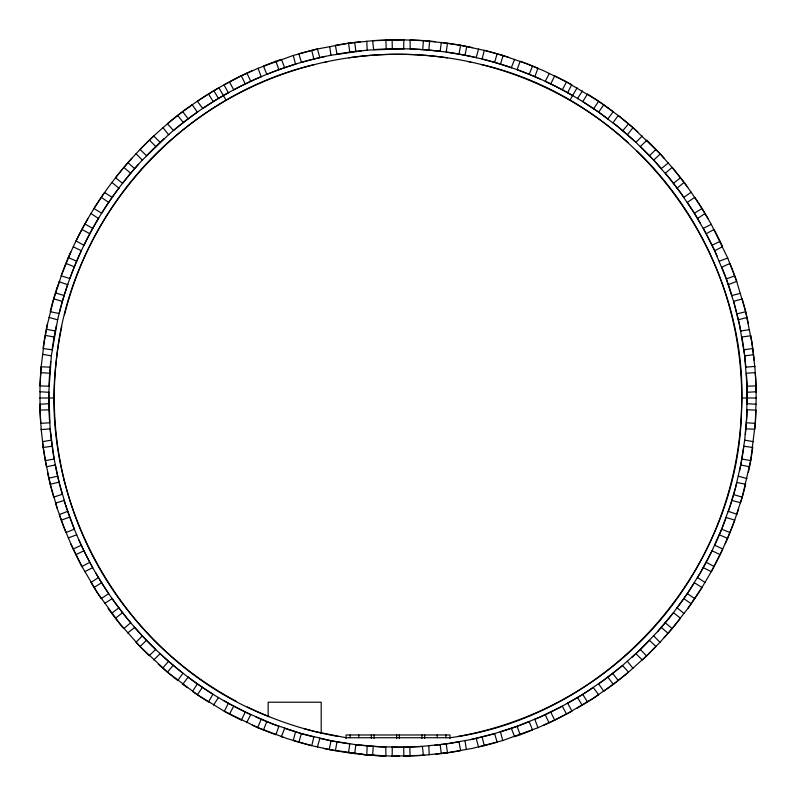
<?xml version="1.0" encoding="UTF-8"?>
<svg xmlns="http://www.w3.org/2000/svg" width="796" height="796" viewBox="0 0 796 796"><rect width="100%" height="100%" fill="white"/><g stroke="black" fill="none" stroke-linecap="round" stroke-linejoin="round"><path stroke-width="1.19" d="M51.362 355.434L48.805 392.289L50.118 428.825L41.203 429.611L40.019 410.497L40.019 385.503L41.163 366.777L44.208 341.962L47.631 323.524L53.68 299.266L61.401 275.486L68.804 256.819M241.337 720.121L245.248 712.062L272.839 724.052L301.734 733.713L331.365 740.827L355.822 744.688L379.722 746.767L404.099 747.195L422.358 746.389L446.606 743.842L470.615 739.613L494.266 733.713L517.45 726.181L540.046 717.047L561.956 706.36L583.07 694.172L603.278 680.54L622.492 665.536L640.611 649.228L657.536 631.686L673.207 613.019L687.535 593.299L700.45 572.622L711.903 551.101L721.813 528.833L730.151 505.918L735.345 488.396L740.827 464.635L744.688 440.178L746.767 416.278L747.036 385.811L744.638 355.434L739.613 325.385L733.604 301.366L742.21 298.888M712.062 550.752L720.121 554.663L727.723 537.957L734.599 520.514L742.32 496.734L750.757 460.197L755.324 422.984L756.2 398L755.712 379.254L754.797 366.389L745.882 367.175M48.815 391.901L48.755 398A349.225 349.225 0 0 0 49.641 422.368M747.185 404.099L747.245 398A349.225 349.225 0 0 0 746.389 373.642M39.86 391.751L48.805 392.289M54.128 459.023L45.312 460.595L50.437 484.655L57.332 508.694L63.59 526.365L70.764 543.698L81.729 566.165L97.59 593.09L119.629 623.427L140.335 646.83L167.757 672.401L197.697 694.958L224.343 711.286L258.043 727.723L287.306 738.668L311.345 745.563L329.653 749.623L366.777 754.837L392.149 756.15L392.289 747.195M577.866 98.644C525.539 67.113 464.804 49.73 403.711 48.805L403.851 39.85L422.984 40.676L447.461 43.233L446.218 52.108M756.14 404.249L747.195 403.711M269.237 716.708C129.818 662.879 38.218 510.435 56.148 362.071C69.033 221.746 177.19 97.022 314.37 64.605M481.152 64.476C635.019 99.908 749.852 252.342 741.524 410C738.897 570.573 609.199 716.509 449.969 737.733L346.031 737.733L314.848 731.524M385.901 755.991L385.811 747.036A349.225 349.225 0 0 1 361.513 745.315M410.099 40.009L410.189 48.964A349.225 349.225 0 0 1 434.517 50.685M372.618 755.295L373.254 746.359M422.746 49.641L423.382 40.705M385.503 755.981A357.513 357.513 0 0 1 366.777 754.837L367.175 745.872M428.825 50.128L429.611 41.203M41.163 366.777L50.128 367.175M42.477 354.349L51.312 355.822L57.71 319.435M355.822 744.688L354.737 753.573L350.21 752.986M440.178 51.312L441.263 42.427L460.197 45.243L484.655 50.437L502.724 55.451L526.365 63.59L543.698 70.764L566.165 81.729L598.303 101.042L618.532 115.738L632.999 127.659L659.974 153.708L672.401 167.757L684.868 183.508M753.523 441.651L744.688 440.178M348.539 752.767L349.782 743.892M335.405 750.688L336.977 741.872M459.023 54.128L460.595 45.312M329.265 749.534L330.977 740.748M465.023 55.252L466.735 46.467M48.984 317.425L57.62 319.813C71.232 260.252 100.853 204.453 142.584 159.817M319.813 738.38L317.425 747.016M476.187 57.62L478.575 48.984M747.016 478.575L738.38 476.187M59.133 313.515L50.347 311.733M311.733 745.653L313.883 736.957M482.117 59.043L484.267 50.347M298.888 742.21L301.366 733.604M494.634 62.396L497.112 53.79M295.525 731.862L293.276 740.549A356.509 356.509 0 0 0 311.345 745.563M500.475 64.138L503.102 55.571M57.332 287.306L59.312 281.386M65.849 290.082L67.789 284.301M728.211 511.699L730.151 505.918A349.225 349.225 0 0 0 736.867 482.485L745.653 484.267M736.678 514.614L738.668 508.694M284.67 728.34L281.386 736.678M511.33 67.66L514.614 59.322M69.819 278.55L61.272 275.864M275.864 734.728L278.918 726.31M517.082 69.69L520.136 61.272M263.446 729.962L266.809 721.664M529.191 74.336L532.554 66.038M257.675 727.564L261.188 719.325M534.812 76.675L537.957 68.277A357.076 357.076 0 0 0 520.514 61.401M68.277 258.043C99.808 183.209 157.737 119.937 229.487 81.918L233.696 89.819M725.236 543.698L727.723 537.957A356.956 356.956 0 0 0 734.599 520.514M69.909 254.292L70.764 252.302M81.481 250.402L78.953 255.954A349.225 349.225 0 0 0 69.849 278.56M714.519 545.598L717.047 540.046A349.225 349.225 0 0 0 726.181 517.45L734.728 520.136M73.282 246.79L81.311 250.76M250.76 714.689L246.621 722.639M562.304 706.181L566.513 714.082L593.09 698.41L613.567 684.072L628.243 672.401L646.83 655.665L659.974 642.292L672.401 628.243L687.794 608.542L701.773 587.816L711.286 571.657L722.808 549.021L714.689 545.24M554.663 75.879L550.752 83.938L545.24 81.311L549.379 73.361M229.487 714.082L233.696 706.181M562.304 89.819L566.513 81.918M76.525 534.454C106.485 605.537 160.842 665.953 228.343 703.266L224.343 711.286A357.076 357.076 0 0 0 240.979 719.952M567.657 92.734L571.657 84.714A356.479 356.479 0 0 0 555.021 76.048M83.938 245.248L76.048 240.979A357.633 357.633 0 0 1 84.714 224.343L87.789 218.9M569.866 100.316L577.1 87.789M98.644 218.134L95.55 223.377A349.225 349.225 0 0 0 84.127 244.909M697.356 577.866L700.45 572.622A349.225 349.225 0 0 0 711.903 551.091M90.963 213.517L98.445 218.462M705.037 582.483L697.555 577.538M218.462 697.555L213.517 705.037M208.522 701.982L212.93 694.172A349.225 349.225 0 0 1 192.741 680.53M587.478 94.018L582.742 101.619L598.323 111.918L617.786 126.584L635.895 142.315L653.426 159.817L669.416 178.214L680.55 192.722L694.172 212.93L706.181 233.696L714.082 229.487M197.368 694.739L202.383 687.316M593.617 108.684L598.632 101.261M197.368 683.854L192.542 691.416A356.638 356.638 0 0 0 208.184 701.773M598.632 112.146L603.776 104.813M115.46 192.722L119.082 187.826M676.918 608.174L680.54 603.278M111.928 182.433L118.853 188.135M182.752 684.311L188.135 677.147M607.865 118.853L613.248 111.689M684.072 613.567L677.147 607.865M177.787 680.51L182.981 673.207A349.225 349.225 0 0 1 164.334 657.526L159.817 653.417M618.213 115.49L613.019 122.793A349.225 349.225 0 0 1 631.696 138.474L636.183 142.584M167.449 672.142L173.22 665.287M622.78 130.713L628.551 123.858M162.702 668.073L168.583 661.317M627.417 134.683L632.999 127.659A357.086 357.086 0 0 0 618.532 115.738M136.026 153.708L142.315 160.105L168.881 134.424M160.105 653.685L153.708 659.974M635.895 142.315L642.292 136.026M659.974 642.292L653.685 635.895M155.678 649.496L149.17 655.665A356.956 356.956 0 0 1 136.026 642.292L142.315 635.895M640.322 146.504L646.83 140.335M140.056 646.541L146.504 640.322M649.496 155.678L655.944 149.459M653.685 160.105L660.242 154.006M163.001 127.668L168.583 134.683C214.612 94.495 271.366 66.755 331.365 55.183M134.683 627.417L127.668 632.999M661.317 168.583L668.332 163.001M632.999 668.332L627.417 661.317M123.858 628.551L130.713 622.78M665.287 173.22L672.142 167.449M115.49 618.213L122.554 612.711M673.446 183.289L680.51 177.787M111.699 613.248L118.853 607.865M677.147 188.135L684.072 182.433M187.458 108.206L192.542 104.584M192.722 115.46L197.687 111.918M598.313 684.082L603.278 680.54A349.225 349.225 0 0 0 622.502 665.526L628.551 672.142M603.458 691.416L608.542 687.794A358.598 358.598 0 0 0 628.243 672.401M112.136 598.632L104.584 603.458M683.863 197.368L691.187 192.224L701.773 208.184L711.286 224.343L727.723 258.043L736.688 281.386L745.563 311.345L751.792 341.962L754.837 366.777M101.261 598.632L108.684 593.617M687.316 202.383L694.739 197.368M94.018 587.478L101.619 582.742M694.381 213.258L701.982 208.522M98.445 577.538L90.963 582.483A356.509 356.509 0 0 0 101.042 598.303M697.555 218.462L705.037 213.517M197.697 101.042A357.076 357.076 0 0 1 213.517 90.963L218.9 87.789L226.134 100.316M577.1 708.211L582.483 705.037A356.956 356.956 0 0 0 598.303 694.958M228.691 92.545L223.377 95.55A349.225 349.225 0 0 0 202.731 108.475L197.368 101.261M567.309 703.455L572.622 700.45A349.225 349.225 0 0 0 593.299 687.525L598.632 694.739M703.266 228.343L711.286 224.343M392.149 756.15L422.984 755.324L447.85 752.717L472.476 748.369L502.724 740.549L537.957 727.723L555.021 719.952L572.006 711.097L567.657 703.266M81.918 566.513L89.819 562.304L92.734 567.657L84.714 571.657M75.879 554.663L83.938 550.752M712.062 245.248L720.121 241.337M73.202 549.021L81.321 545.24M740.817 331.365L739.613 325.385A349.225 349.225 0 0 0 733.713 301.744L726.181 278.55L714.679 250.76L722.639 246.621A356.499 356.499 0 0 0 714.271 229.835M228.343 92.734L223.994 84.903L240.979 76.048L258.043 68.277L293.276 55.451L317.425 48.984L348.15 43.282L373.016 40.676L403.851 39.85M261.546 76.525L255.954 78.953A349.225 349.225 0 0 0 234.064 89.649M534.454 719.475L540.046 717.047A349.225 349.225 0 0 0 561.966 706.351M258.043 68.277L261.188 76.675M537.957 727.723L534.812 719.325M719.325 261.188L727.723 258.043M66.038 532.554L74.336 529.191L65.849 505.918L59.133 482.485L54.058 458.645L50.118 428.825M729.962 263.446L721.813 267.167A349.225 349.225 0 0 1 730.151 290.082L731.982 295.893M61.272 520.136L69.69 517.082M726.31 278.918L734.728 275.864M67.66 511.33L59.312 514.614A356.469 356.469 0 0 0 65.879 532.186M728.34 284.67L736.688 281.386A357.076 357.076 0 0 0 730.121 263.814M290.082 65.849L295.893 64.018M500.107 731.982L505.918 730.151M293.276 55.451L295.525 64.128M55.571 503.102L64.128 500.475M731.872 295.525L740.549 293.276M502.724 740.549L500.475 731.872M53.79 497.112L62.287 494.266A349.225 349.225 0 0 1 56.416 470.615M50.347 484.267L59.043 482.117M736.957 313.883L745.653 311.733M325.196 62.088L327.882 61.511M48.894 478.187L57.62 476.187M738.38 319.813L747.016 317.425A356.479 356.479 0 0 0 742.32 299.266M329.653 46.387L330.977 55.252L367.563 50.088M55.252 465.023L46.457 466.735L43.282 447.85L41.163 429.223M740.748 330.977L749.613 329.653M466.347 749.613L465.023 740.748M741.872 336.977L750.757 335.803M348.797 57.829C381.374 53.113 414.626 53.113 447.203 57.829M43.233 447.461L52.108 446.218M743.892 349.782L752.767 348.539M445.79 752.986L441.263 753.573L440.178 744.688M51.312 440.178L42.467 441.651A356.469 356.469 0 0 0 45.243 460.197M744.688 355.822L753.573 354.737M366.777 41.163L367.175 50.118L403.711 48.805M429.223 754.837L428.825 745.882M421.92 755.394L424.676 755.195M40.705 423.382L49.641 422.746M746.359 373.254L755.295 372.618M40.009 410.099L48.954 409.801M747.046 386.199L755.991 385.901M403.711 747.195L403.851 756.15L410.497 755.981M48.805 403.711L39.85 404.249A356.588 356.588 0 0 0 40.676 422.984M747.195 392.289L756.15 391.751M39.8 398L54.267 398M741.733 398L756.2 398M396.627 756.19L399.373 756.19M404.249 39.86L398 39.8A358.578 358.578 0 0 0 373.016 40.676M404.099 48.815L398 48.755A349.225 349.225 0 0 0 373.652 49.621L372.618 40.705M391.901 747.185L398 747.245A349.225 349.225 0 0 0 422.377 746.379L423.382 755.295M391.751 756.14L398 756.2M40.009 385.901L48.954 386.199M747.046 409.801L755.991 410.099M40.705 372.618L49.641 373.254M746.359 422.746L755.295 423.382M371.324 755.195L374.08 755.394M745.872 428.825L754.837 429.223A357.086 357.086 0 0 0 755.981 410.497M366.389 754.797L360.558 754.24A358.349 358.349 0 0 1 323.504 748.379M434.507 50.665L440.566 51.362M355.434 744.638L361.493 745.335M43.233 348.539L52.108 349.782M743.892 446.218L752.767 447.461M45.312 335.405L54.128 336.977M741.872 459.023L750.688 460.595M468.118 61.511L470.804 62.088M46.467 329.265L55.252 330.977M740.748 465.023L749.534 466.735M470.615 56.387L476.565 57.71M319.435 738.29L325.385 739.613A349.225 349.225 0 0 0 349.414 743.832M303.724 728.549L314.37 731.395M53.79 298.888L62.396 301.366M733.604 494.634L742.21 497.112M55.571 292.898L64.138 295.525M731.862 500.475L740.549 502.724A356.479 356.479 0 0 0 745.563 484.655M505.918 65.849L511.699 67.789M284.301 728.211L290.082 730.151M281.048 736.559L282.958 737.215M59.193 281.754L67.66 284.67M728.34 511.33L736.807 514.246M66.038 263.446L74.336 266.809M721.664 529.191L729.962 532.554M68.436 257.675L76.675 261.188M719.325 534.812L727.564 538.325M228.343 703.266L250.402 714.519M81.918 229.487L89.819 233.696M706.181 562.304L714.082 566.513M84.913 223.994L92.734 228.343M703.266 567.657L711.286 571.657A356.469 356.469 0 0 0 719.952 555.021M582.483 90.963L577.538 98.445L583.07 101.828A349.225 349.225 0 0 1 603.288 115.47L608.174 119.082M94.018 208.522L101.619 213.258M694.381 582.742L701.982 587.478M101.261 197.368L108.684 202.383M687.316 593.617L694.739 598.632M112.146 197.368L104.584 192.542A356.499 356.499 0 0 0 94.227 208.184M683.854 598.632L691.187 603.776M608.542 108.206L613.567 111.928M187.826 676.918L192.722 680.54M182.433 684.072L187.458 687.794M115.49 177.787L122.554 183.289M673.446 612.711L680.51 618.213M123.858 167.449L130.713 173.22M665.287 622.78L672.142 628.551M127.927 162.702L134.683 168.583M661.317 627.417L668.073 633.298M176.016 660.411L177.05 661.317M633.298 127.927L637.686 131.808M140.056 149.459L146.504 155.678M649.496 640.322L655.944 646.541M149.459 140.056L155.678 146.504M640.322 649.496L646.541 655.944M160.105 142.315L153.708 136.026A356.479 356.479 0 0 0 140.335 149.17M635.895 653.685L642.292 659.974A356.588 356.588 0 0 0 655.665 646.83M661.575 168.881L657.536 164.314A349.225 349.225 0 0 0 640.611 146.782M134.424 627.119L138.464 631.686A349.225 349.225 0 0 0 155.419 649.218M167.449 123.858L173.508 130.464A349.225 349.225 0 0 1 192.741 115.47M177.787 115.49L183.289 122.554M612.711 673.446L618.213 680.51M182.752 111.699L188.135 118.853M607.865 677.147L613.248 684.301M684.301 182.752L691.416 192.542M680.55 192.722L684.082 197.687M111.918 598.313L115.46 603.278M192.224 104.813L197.368 112.136M598.632 683.863L603.776 691.187M208.522 94.018L213.258 101.619M582.742 694.381L587.478 701.982M213.855 90.764L218.462 98.445M577.538 697.555L582.145 705.236M703.455 228.681L714.679 250.76M241.337 75.879L245.248 83.938M550.752 712.062L554.663 720.121M246.979 73.202L250.76 81.321M545.24 714.679L549.021 722.798M68.277 537.957L76.675 534.812L74.187 528.833M263.446 66.038L266.809 74.336M529.191 721.664L532.554 729.962M275.864 61.272L278.918 69.69M517.082 726.31L520.136 734.728M284.67 67.66L281.386 59.312A356.479 356.479 0 0 0 263.814 65.879M511.33 728.34L514.614 736.688A356.966 356.966 0 0 0 532.186 730.121M64.018 500.107L65.849 505.918M55.451 502.724L57.332 508.694M298.888 53.79L301.366 62.396M494.634 733.604L497.112 742.21M311.733 50.347L313.883 59.043M482.117 736.957L484.267 745.653M319.813 57.62L317.425 48.984A356.628 356.628 0 0 0 299.266 53.68M476.187 738.38L478.575 747.016A356.499 356.499 0 0 0 496.734 742.32M64.168 479.819L64.476 481.152M747.106 317.813L748.369 323.524M55.183 464.635L56.387 470.615M335.405 45.312L336.977 54.128M459.023 741.872L460.595 750.688M348.539 43.233L349.782 52.108M446.218 743.892L447.461 752.767M354.737 42.427L355.822 51.312M745.335 361.493L745.912 367.563M50.088 428.437L50.665 434.507M385.901 40.009L386.199 48.954M409.801 747.046L410.099 755.991M392.149 39.85L392.289 48.805M449.969 738.529L449.969 734.977L346.031 734.977L346.031 738.529M445.84 734.977L445.84 737.733M437.233 734.977L437.233 737.733M424.676 734.977L424.676 738.419M421.92 734.977L421.92 738.419M399.373 734.977L399.373 738.598M396.627 734.977L396.627 738.598M374.08 734.977L374.08 738.419M371.324 734.977L371.324 738.419M358.767 734.977L358.767 737.733M350.16 734.977L350.16 737.733M321.196 733.673L321.196 702.211L268.152 702.211L268.152 716.569M747.036 410.189A349.225 349.225 0 0 1 745.335 434.507M743.842 446.606A349.225 349.225 0 0 1 739.613 470.615M694.182 583.06A349.225 349.225 0 0 1 680.55 603.268M673.217 613.01A349.225 349.225 0 0 1 657.546 631.686M649.228 640.601A349.225 349.225 0 0 1 631.696 657.526M528.842 721.803A349.225 349.225 0 0 1 505.938 730.141M494.276 733.703A349.225 349.225 0 0 1 470.625 739.603M458.655 741.922A349.225 349.225 0 0 1 434.517 745.315M313.534 736.857A349.225 349.225 0 0 1 290.102 730.141M278.57 726.171A349.225 349.225 0 0 1 255.974 717.037M244.929 711.883A349.225 349.225 0 0 1 223.397 700.44M130.494 622.482A349.225 349.225 0 0 1 115.48 603.268M108.495 593.289A349.225 349.225 0 0 1 95.58 572.613M89.669 561.956A349.225 349.225 0 0 1 78.983 540.046M74.217 528.823A349.225 349.225 0 0 1 65.879 505.918M54.088 458.645A349.225 349.225 0 0 1 50.705 434.507M49.004 385.811A349.225 349.225 0 0 1 50.705 361.493M52.188 349.404A349.225 349.225 0 0 1 56.416 325.395M59.163 313.515A349.225 349.225 0 0 1 65.879 290.082M101.848 212.94A349.225 349.225 0 0 1 115.48 192.731M122.823 182.99A349.225 349.225 0 0 1 138.484 164.324M146.802 155.409A349.225 349.225 0 0 1 164.334 138.474M267.187 74.207A349.225 349.225 0 0 1 290.102 65.869M301.754 62.297A349.225 349.225 0 0 1 325.405 56.407M337.375 54.078A349.225 349.225 0 0 1 361.513 50.685M446.616 52.168A349.225 349.225 0 0 1 470.625 56.407M482.505 59.143A349.225 349.225 0 0 1 505.938 65.869M517.46 69.839A349.225 349.225 0 0 1 540.056 78.963M551.111 84.117A349.225 349.225 0 0 1 572.632 95.56M665.546 173.518A349.225 349.225 0 0 1 680.55 192.731M687.535 202.711A349.225 349.225 0 0 1 700.46 223.387M706.37 234.044A349.225 349.225 0 0 1 717.057 255.954M741.942 337.355A349.225 349.225 0 0 1 745.335 361.493M177.468 680.262A358.608 358.608 0 0 1 158.314 664.192M701.773 587.816A358.29 358.29 0 0 1 687.794 608.542M385.413 756.021A358.29 358.29 0 0 1 360.469 754.28M123.46 628.253A358.29 358.29 0 0 1 108.067 608.552M53.521 496.704A358.29 358.29 0 0 1 47.471 472.446M43.123 348.091A358.29 358.29 0 0 1 47.471 323.465M50.277 311.276A358.29 358.29 0 0 1 57.173 287.237M61.242 275.416A358.29 358.29 0 0 1 70.615 252.223M167.628 123.489A358.29 358.29 0 0 1 187.329 108.087M229.726 81.6A358.29 358.29 0 0 1 252.193 70.635M410.428 39.88A358.29 358.29 0 0 1 435.382 41.631M646.82 140.225A358.29 358.29 0 0 1 664.182 158.205M672.391 167.648A358.29 358.29 0 0 1 687.784 187.359M694.958 197.597A358.29 358.29 0 0 1 708.211 218.81M750.767 335.733A358.29 358.29 0 0 1 754.25 360.498M460.197 750.757A358.349 358.349 0 0 1 435.442 754.24M275.486 734.599A357.981 357.981 0 0 1 252.302 725.236M40.019 385.672A356.588 356.588 0 0 1 41.163 366.946M81.729 566.165A358.688 358.688 0 0 1 70.764 543.698M566.165 714.271A358.479 358.479 0 0 1 543.698 725.236M755.324 373.125A357.086 357.086 0 0 1 756.14 391.861M422.984 755.324A356.737 356.737 0 0 1 404.249 756.14M752.717 447.85A358.479 358.479 0 0 1 748.369 472.476M680.262 618.532A358.598 358.598 0 0 1 664.192 637.686M636.78 150.743A343.733 343.733 0 0 1 457.69 736.509M338.31 736.509A343.733 343.733 0 0 1 247.317 706.947M236.631 701.495A343.733 343.733 0 0 1 61.78 326.529M64.476 314.848A343.733 343.733 0 0 1 628.004 142.554M484.655 50.437A358.568 358.568 0 0 1 508.694 57.332M587.926 94.286A358.568 358.568 0 0 1 608.642 108.266M335.803 45.243A358.071 358.071 0 0 1 360.558 41.76M447.81 43.282A358.071 358.071 0 0 1 472.436 47.631M115.738 177.468A358.3 358.3 0 0 1 131.808 158.314"/></g></svg>
